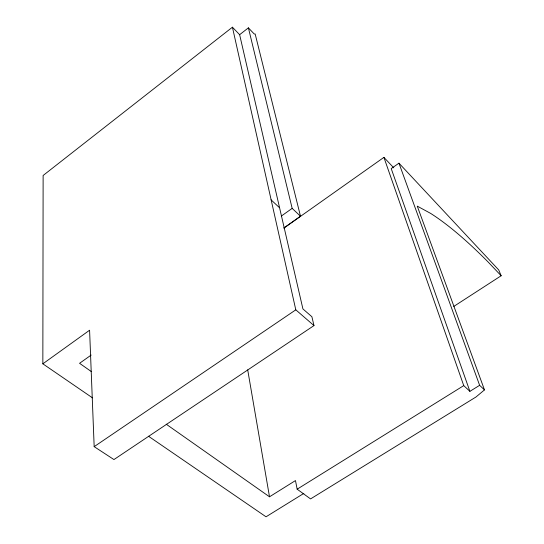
<?xml version="1.0" encoding="UTF-8"?>
<svg xmlns="http://www.w3.org/2000/svg" width="544" height="544" viewBox="0 0 544 544"><rect width="100%" height="100%" fill="white"/><g stroke="black" fill="none" stroke-linecap="round" stroke-linejoin="round"><path stroke-width="0.82" d="M42.847 363.82L43.126 175.481L232.424 27.2L239.632 34.687L302.92 308.931L311.896 316.744L313.983 325.584L113.948 459.564L94.173 446.651L89.59 330.222L42.847 363.82L92.521 397.875M453.778 306.428L501.153 275.76L488.056 261.929A450.813 96.988 59.6 0 0 430.61 213.384L417.262 206.128L484.486 389.898L475.986 396.998L310.563 498.909L297.153 489.192L295.48 480.57L269.504 496.801L166.219 424.204M239.632 34.687L248.397 27.86L254.279 34.041L255.163 33.966L300.492 216.226L283.886 227.97M281.377 216.036L292.162 208.366L248.397 27.86M91.195 355.048L79.567 363.304L91.351 371.586M284.016 228.004L383.908 157.379L393.788 167.865M501.153 275.76L498.705 269.926L398.963 163.173L391.218 168.606L469.9 391.34L479.631 385.322L484.486 389.898M94.173 446.651L295.8 309.835L232.424 27.2M297.153 489.192L463.746 385.621L469.9 391.34M303.831 493.401L266.03 516.8L148.492 436.234M295.8 309.835L313.983 325.584M271.021 199.798L279.453 207.679M292.162 208.366L300.492 216.226M398.963 163.173L479.631 385.322M383.908 157.379L463.746 385.621M247.697 369.838L269.504 496.801"/></g></svg>
